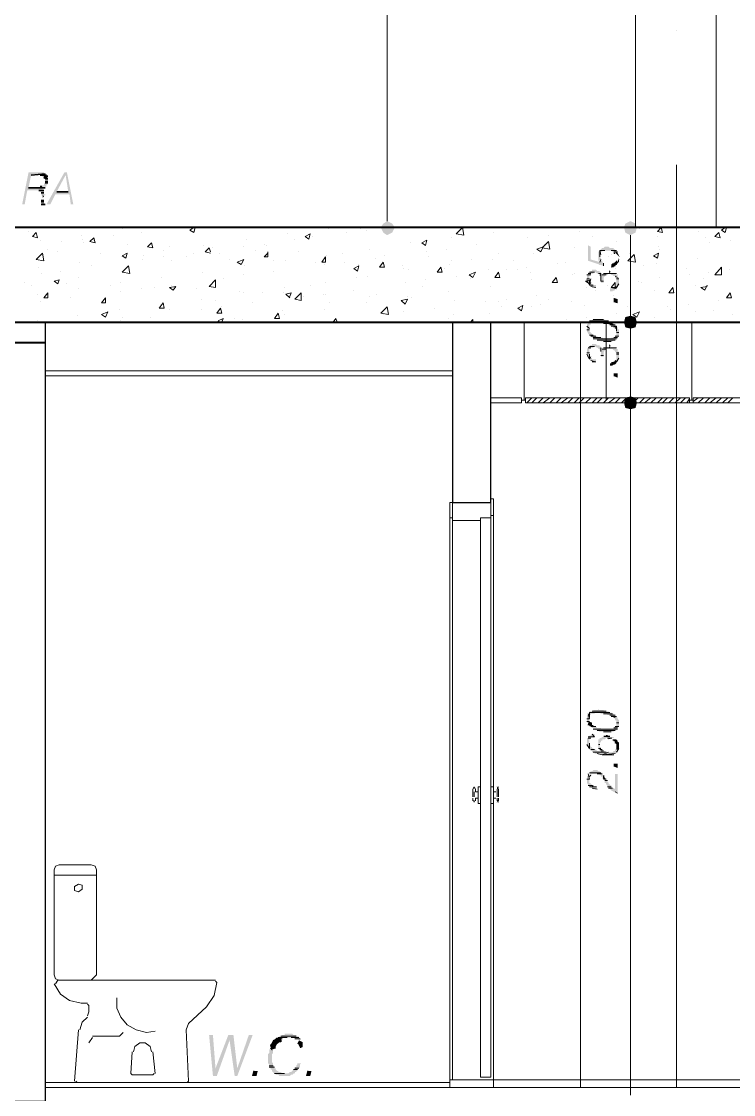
# Model space of a CAD drawing. Header units: millimetres. Extents: x 182 to 575, y -105 to 95.
# Drawn here: x 288.697 to 291.344, y 83.485 to 87.478 of the extents above; entities that cross this region are included whole.
import ezdxf

# ---------------------------------------------------------------- set-up
doc = ezdxf.new("R2010")
doc.units = ezdxf.units.MM
doc.header["$MEASUREMENT"] = 0
doc.layers.add('PDF_Geometry', color=7, linetype='Continuous')
doc.layers.add('PDF_Solid Fills', color=7, linetype='Continuous')

msp = doc.modelspace()

# ---------------------------------------------------------------- hatches: boundary and pattern name
at = {"layer": 'PDF_Solid Fills', "transparency": 33554559}
for points in [[(288.7194, 86.8491), (288.7659, 86.8491), (288.7659, 86.8443), (288.7707, 86.8443), (288.7707, 86.8301), (288.785, 86.8301), (288.785, 86.8348), (288.7802, 86.8348), (288.7802, 86.8491), (288.7754, 86.8491), (288.7754, 86.8573), (288.785, 86.8586), (288.7231, 86.8586), (288.7326, 86.9062), (288.7897, 86.9062), (288.785, 86.911), (288.7802, 86.911), (288.7802, 86.9158), (288.7231, 86.9158), (288.6993, 86.7967), (288.7088, 86.7967), (288.7173, 86.8437)], [(288.7707, 86.7967), (288.785, 86.7967), (288.7802, 86.8015), (288.7707, 86.8015)], [(290.0564, 86.6824), (290.0754, 86.692), (290.085, 86.711), (290.0754, 86.7253), (290.0564, 86.7348), (290.0421, 86.7253), (290.0326, 86.711), (290.0421, 86.692)], [(290.9612, 86.7348), (290.9421, 86.7253), (290.9373, 86.711), (290.9421, 86.692), (290.9612, 86.6824), (290.9802, 86.692), (290.985, 86.711), (290.9802, 86.7253)], [(290.8897, 86.6253), (290.8945, 86.6205), (290.8993, 86.6205), (290.9135, 86.6158), (290.9135, 86.6205), (290.9088, 86.6205), (290.9088, 86.6253), (290.904, 86.6253), (290.904, 86.6301), (290.8993, 86.6301), (290.8993, 86.6348), (290.885, 86.6348), (290.8802, 86.6396), (290.8659, 86.6396), (290.8612, 86.6348), (290.8564, 86.6348), (290.8516, 86.6301), (290.8469, 86.6253), (290.8421, 86.6205), (290.8421, 86.5872), (290.8469, 86.5872), (290.8469, 86.5824), (290.8135, 86.592), (290.8135, 86.6396), (290.804, 86.6443), (290.804, 86.5872), (290.8612, 86.5682), (290.8612, 86.5777), (290.8564, 86.5824), (290.8564, 86.5872), (290.8516, 86.5872), (290.8516, 86.5967), (290.8469, 86.6015), (290.8469, 86.6062), (290.8516, 86.611), (290.8516, 86.6205), (290.8564, 86.6205), (290.8564, 86.6253)], [(290.8993, 86.4348), (290.9135, 86.4301), (290.9135, 86.4443), (290.8993, 86.4491)], [(290.8659, 86.3681), (290.8183, 86.3681), (290.8183, 86.3634), (290.8707, 86.3634)], [(290.9421, 86.3396), (290.9612, 86.3348), (290.9802, 86.3396), (290.985, 86.3586), (290.9802, 86.3777), (290.9612, 86.3824), (290.9421, 86.3777), (290.9373, 86.3586)], [(290.8278, 86.3586), (290.804, 86.3586), (290.804, 86.3539), (290.7993, 86.3491), (290.7993, 86.3205), (290.804, 86.3205), (290.804, 86.3158), (290.8088, 86.311), (290.8135, 86.3062), (290.8183, 86.3015), (290.8231, 86.3015), (290.8231, 86.2967), (290.8326, 86.2967), (290.8373, 86.292), (290.8469, 86.292), (290.8516, 86.2872), (290.8945, 86.2872), (290.8993, 86.292), (290.904, 86.292), (290.9088, 86.2967), (290.9135, 86.2967), (290.9135, 86.3062), (290.9183, 86.3062), (290.9183, 86.3301), (290.9135, 86.3348), (290.9135, 86.3396), (290.9088, 86.3443), (290.904, 86.3491), (290.8993, 86.3539), (290.8945, 86.3539), (290.8564, 86.3586), (290.8612, 86.3539), (290.8754, 86.3539), (290.8802, 86.3491), (290.885, 86.3491), (290.8897, 86.3481), (290.8897, 86.3443), (290.8945, 86.3443), (290.8993, 86.3396), (290.904, 86.3396), (290.904, 86.3348), (290.9088, 86.3301), (290.9088, 86.311), (290.904, 86.3062), (290.8993, 86.3015), (290.8897, 86.3015), (290.8897, 86.2967), (290.8612, 86.2967), (290.8564, 86.3015), (290.8421, 86.3015), (290.8373, 86.3062), (290.8278, 86.3062), (290.8278, 86.311), (290.8231, 86.311), (290.8183, 86.3158), (290.8135, 86.3205), (290.8088, 86.3253), (290.8088, 86.3491), (290.8135, 86.3491), (290.8135, 86.3539), (290.8231, 86.3539)], [(290.8088, 86.2205), (290.8135, 86.2158), (290.8183, 86.211), (290.8326, 86.211), (290.8326, 86.2205), (290.8183, 86.2205), (290.8183, 86.2253), (290.8135, 86.2253), (290.8135, 86.2301), (290.8088, 86.2301), (290.8088, 86.2586), (290.8135, 86.2586), (290.8135, 86.2634), (290.8231, 86.2634), (290.8231, 86.2681), (290.8326, 86.2681), (290.8373, 86.2634), (290.8421, 86.2634), (290.8421, 86.2586), (290.8469, 86.2586), (290.8469, 86.2539), (290.8516, 86.2491), (290.8516, 86.2301), (290.8612, 86.2301), (290.8612, 86.2475), (290.8659, 86.2539), (290.8707, 86.2586), (290.8945, 86.2586), (290.8993, 86.2539), (290.904, 86.2523), (290.904, 86.2491), (290.9088, 86.2443), (290.9088, 86.2205), (290.904, 86.2158), (290.8993, 86.211), (290.9135, 86.211), (290.9135, 86.2158), (290.9183, 86.2205), (290.9183, 86.2491), (290.9135, 86.2491), (290.9135, 86.2586), (290.9088, 86.2586), (290.9088, 86.2634), (290.8612, 86.2634), (290.8564, 86.2586), (290.8564, 86.2634), (290.8516, 86.2634), (290.8516, 86.2681), (290.8469, 86.2681), (290.8469, 86.2729), (290.8373, 86.2729), (290.8326, 86.2777), (290.8183, 86.2777), (290.8183, 86.2729), (290.8135, 86.2729), (290.8088, 86.2681), (290.804, 86.2681), (290.804, 86.2634), (290.7993, 86.2586), (290.7993, 86.2301), (290.804, 86.2253)], [(290.885, 86.1967), (290.8945, 86.1967), (290.8945, 86.1991), (290.904, 86.2015), (290.9088, 86.2062), (290.885, 86.2062)], [(290.8993, 86.1586), (290.9135, 86.1539), (290.9135, 86.1681), (290.8993, 86.1681)], [(290.9421, 86.0396), (290.9612, 86.0348), (290.9802, 86.0396), (290.985, 86.0586), (290.9802, 86.0777), (290.9612, 86.0824), (290.9421, 86.0777), (290.9373, 86.0586)], [(290.9183, 84.8777), (290.9135, 84.8824), (290.9135, 84.8872), (290.9088, 84.892), (290.904, 84.8967), (290.8993, 84.9015), (290.8945, 84.9015), (290.8897, 84.9062), (290.8802, 84.9062), (290.8802, 84.911), (290.8612, 84.911), (290.8612, 84.9158), (290.8231, 84.9158), (290.8231, 84.911), (290.8088, 84.911), (290.8088, 84.9062), (290.804, 84.9015), (290.804, 84.8967), (290.7993, 84.8967), (290.7993, 84.8682), (290.804, 84.8682), (290.8135, 84.8634), (290.8135, 84.8682), (290.8088, 84.8682), (290.8088, 84.8967), (290.8135, 84.8967), (290.8135, 84.9015), (290.8278, 84.9015), (290.8278, 84.9062), (290.8469, 84.9062), (290.8516, 84.9015), (290.8754, 84.9015), (290.8754, 84.8967), (290.885, 84.8967), (290.8897, 84.892), (290.8945, 84.892), (290.8993, 84.8872), (290.904, 84.8824), (290.904, 84.8777), (290.9088, 84.8777), (290.9088, 84.8586), (290.904, 84.8539), (290.8993, 84.8491), (290.8945, 84.8443), (290.8516, 84.8443), (290.8516, 84.8491), (290.8373, 84.8491), (290.8326, 84.8539), (290.8278, 84.8539), (290.8231, 84.8586), (290.8088, 84.8586), (290.8088, 84.8539), (290.8135, 84.8539), (290.8183, 84.8491), (290.8231, 84.8491), (290.8231, 84.8443), (290.8278, 84.8443), (290.8326, 84.8396), (290.8421, 84.8396), (290.8469, 84.8348), (290.8993, 84.8348), (290.8993, 84.8396), (290.9088, 84.8396), (290.9088, 84.8443), (290.9135, 84.8443), (290.9135, 84.8491), (290.9183, 84.8539)], [(290.8993, 84.8015), (290.904, 84.7967), (290.9135, 84.7967), (290.9135, 84.8015), (290.9088, 84.8062), (290.8945, 84.8062), (290.8945, 84.8015)], [(290.8993, 84.7062), (290.9135, 84.7015), (290.9135, 84.7158), (290.8993, 84.7158)], [(290.8659, 84.6539), (290.8659, 84.6443), (290.8707, 84.6443), (290.8707, 84.6396), (290.8754, 84.6348), (290.8754, 84.6301), (290.8802, 84.6301), (290.8802, 84.6253), (290.885, 84.6253), (290.885, 84.6205), (290.8897, 84.6181), (290.8897, 84.6158), (290.8977, 84.6126), (290.8993, 84.611), (290.9135, 84.6062), (290.9135, 84.6777), (290.904, 84.6777), (290.904, 84.6205), (290.8993, 84.6253), (290.8945, 84.6253), (290.8897, 84.6301), (290.8897, 84.6348), (290.885, 84.6348), (290.885, 84.6396), (290.8802, 84.6396), (290.8802, 84.6443), (290.8754, 84.6491), (290.8754, 84.6539)], [(289.4088, 83.7062), (289.3945, 83.7062), (289.4088, 83.5539), (289.4231, 83.5539), (289.4707, 83.6872), (289.4897, 83.5539), (289.4993, 83.5539), (289.5564, 83.7062), (289.5421, 83.7062), (289.4993, 83.5824), (289.485, 83.7062), (289.4659, 83.7062), (289.4183, 83.5824)], [(289.6659, 83.692), (289.6697, 83.6958), (289.6754, 83.6967), (289.7088, 83.6967), (289.7135, 83.692), (289.7373, 83.6872), (289.7326, 83.692), (289.7326, 83.6967), (289.7278, 83.6967), (289.7278, 83.7015), (289.7183, 83.7015), (289.7183, 83.7062), (289.7088, 83.7062), (289.704, 83.711), (289.6754, 83.711), (289.6754, 83.7062), (289.6659, 83.7062), (289.6612, 83.7015), (289.6564, 83.7015), (289.6469, 83.692), (289.6421, 83.692), (289.6421, 83.6872)], [(289.6897, 83.5634), (289.6659, 83.5634), (289.6612, 83.5681), (289.6516, 83.5681), (289.6516, 83.5729), (289.6469, 83.5729), (289.6421, 83.5777), (289.6421, 83.5824), (289.6373, 83.5824), (289.6373, 83.5872), (289.6326, 83.592), (289.6326, 83.6015), (289.6278, 83.6062), (289.6278, 83.6348), (289.6326, 83.6396), (289.6326, 83.6491), (289.6183, 83.6539), (289.6183, 83.6396), (289.6135, 83.6348), (289.6135, 83.6015), (289.6183, 83.5967), (289.6183, 83.5872), (289.6231, 83.5824), (289.6231, 83.5777), (289.6278, 83.5777), (289.6278, 83.5729), (289.6326, 83.5681), (289.6373, 83.5634), (289.6421, 83.5634), (289.6421, 83.5586), (289.6516, 83.5586), (289.6564, 83.5539), (289.6945, 83.5539), (289.6993, 83.5586), (289.704, 83.5586), (289.7088, 83.5634), (289.7135, 83.5634), (289.7135, 83.5681), (289.7183, 83.5681), (289.7183, 83.5729), (289.7231, 83.5729), (289.7231, 83.5777), (289.7278, 83.5824), (289.7326, 83.5872), (289.7326, 83.5967), (289.7373, 83.6015), (289.7231, 83.6015), (289.7231, 83.5967), (289.7183, 83.592), (289.7183, 83.5872), (289.7135, 83.5872), (289.7135, 83.5824), (289.7088, 83.5777), (289.704, 83.5729), (289.6993, 83.5681), (289.6945, 83.5681)], [(289.5612, 83.5729), (289.5564, 83.5539), (289.5707, 83.5539), (289.5754, 83.5729)], [(289.7612, 83.5729), (289.7564, 83.5539), (289.7707, 83.5539), (289.7754, 83.5729)]]:
    msp.add_hatch(color=256, dxfattribs=at).paths.add_polyline_path(points)
h = msp.add_hatch(color=256, dxfattribs=at)
h.paths.add_polyline_path([(288.7945, 86.9015), (288.7802, 86.9015), (288.7945, 86.8967)])
h.paths.add_polyline_path([(288.8897, 86.7967), (288.8659, 86.9158), (288.8564, 86.9158), (288.7897, 86.7967), (288.804, 86.7967), (288.8231, 86.8348), (288.8745, 86.8348), (288.8759, 86.8313), (288.8802, 86.7967)])
h.paths.add_polyline_path([(288.8707, 86.8443), (288.8278, 86.8443), (288.8612, 86.9062)], flags=0)
h.paths.add_polyline_path([(288.785, 86.8872), (288.785, 86.8777), (288.7802, 86.8729), (288.7802, 86.8681), (288.7754, 86.8681), (288.7707, 86.8634), (288.7897, 86.8634), (288.7897, 86.8681), (288.7945, 86.8729), (288.7945, 86.892)])
h = msp.add_hatch(color=256, dxfattribs=at)
h.paths.add_polyline_path([(290.8421, 86.6015), (290.8421, 86.611), (290.8421, 86.6015)], flags=0)
h.paths.add_polyline_path([(290.8421, 86.611), (290.8421, 86.6015), (290.8421, 86.611)], flags=0)
h.paths.add_polyline_path([(290.8421, 86.592), (290.8421, 86.6205), (290.8421, 86.592)], flags=0)
h.paths.add_polyline_path([(290.8421, 86.6205), (290.8421, 86.592), (290.8421, 86.6205)], flags=0)
h.paths.add_polyline_path([(290.8469, 86.6253), (290.8469, 86.5872), (290.8469, 86.6253)], flags=0)
h = msp.add_hatch(color=256, dxfattribs=at)
h.paths.add_polyline_path([(290.9088, 86.5729), (290.9135, 86.5777), (290.9183, 86.5824), (290.9183, 86.5967)])
h.paths.add_polyline_path([(290.8897, 86.5634), (290.8993, 86.5634), (290.8993, 86.5666), (290.904, 86.5682), (290.9088, 86.5729), (290.9088, 86.5872), (290.904, 86.5824), (290.8993, 86.5777), (290.8945, 86.5777), (290.8897, 86.5729)])
h = msp.add_hatch(color=256, dxfattribs=at)
h.paths.add_polyline_path([(290.885, 86.4729), (290.8945, 86.4729), (290.8945, 86.4753), (290.904, 86.4777), (290.904, 86.4805), (290.9088, 86.4824), (290.9088, 86.4872), (290.9135, 86.4872), (290.9135, 86.492), (290.9183, 86.4967), (290.9183, 86.5253), (290.9135, 86.5253), (290.9135, 86.5348), (290.9088, 86.5348), (290.9088, 86.5396), (290.885, 86.5396), (290.8897, 86.5348), (290.8945, 86.5348), (290.8993, 86.5301), (290.904, 86.5301), (290.904, 86.5253), (290.9088, 86.5205), (290.9088, 86.4967), (290.904, 86.492), (290.8993, 86.4872), (290.8897, 86.4872), (290.885, 86.4824)])
h.paths.add_polyline_path([(290.8326, 86.4872), (290.8326, 86.4967), (290.8231, 86.4967), (290.8183, 86.5015), (290.8135, 86.5015), (290.8135, 86.5062), (290.8088, 86.5062), (290.8088, 86.5301), (290.8135, 86.5348), (290.8135, 86.5396), (290.8231, 86.5396), (290.8231, 86.5443), (290.8326, 86.5443), (290.8373, 86.5396), (290.8421, 86.5396), (290.8469, 86.5348), (290.8516, 86.5396), (290.8516, 86.5443), (290.8469, 86.5443), (290.8469, 86.5491), (290.8373, 86.5491), (290.8326, 86.5539), (290.8183, 86.5539), (290.8183, 86.5491), (290.8135, 86.5491), (290.8088, 86.5443), (290.804, 86.5443), (290.804, 86.5396), (290.7993, 86.5348), (290.7993, 86.5062), (290.804, 86.5015), (290.8088, 86.4967), (290.8135, 86.492), (290.8183, 86.4908), (290.8183, 86.4872)])
h.paths.add_polyline_path([(290.8516, 86.5396), (290.8516, 86.5062), (290.8612, 86.5062), (290.8612, 86.5237), (290.8659, 86.5301), (290.8707, 86.5348), (290.8754, 86.5348), (290.8802, 86.5396), (290.8612, 86.5396), (290.8564, 86.5348), (290.8564, 86.5396)])
h = msp.add_hatch(color=256, dxfattribs=at)
h.paths.add_polyline_path([(290.9088, 84.7586), (290.9135, 84.7586), (290.9135, 84.7634), (290.9183, 84.7681), (290.9183, 84.7777)])
h.paths.add_polyline_path([(290.8993, 84.8158), (290.8564, 84.8158), (290.8516, 84.811), (290.8469, 84.811), (290.8469, 84.8062), (290.8421, 84.8062), (290.8421, 84.7729), (290.8469, 84.7681), (290.8469, 84.7634), (290.8516, 84.7634), (290.8516, 84.7586), (290.8469, 84.7586), (290.8469, 84.7634), (290.8373, 84.7634), (290.8326, 84.7681), (290.8231, 84.7681), (290.8231, 84.7729), (290.8183, 84.7729), (290.8183, 84.7777), (290.8135, 84.7777), (290.8135, 84.7824), (290.8088, 84.7824), (290.8088, 84.8062), (290.8183, 84.8158), (290.8278, 84.8158), (290.8278, 84.8253), (290.8183, 84.8253), (290.8135, 84.8205), (290.8088, 84.8205), (290.804, 84.8158), (290.804, 84.811), (290.7993, 84.811), (290.7993, 84.7824), (290.804, 84.7777), (290.804, 84.7729), (290.8088, 84.7729), (290.8088, 84.7681), (290.8135, 84.7681), (290.8135, 84.7634), (290.8183, 84.7634), (290.8183, 84.7586), (290.8231, 84.7586), (290.8278, 84.7573), (290.8278, 84.7539), (290.8392, 84.752), (290.8421, 84.7491), (290.8993, 84.7491), (290.9035, 84.7534), (290.9088, 84.7539), (290.9088, 84.7586), (290.9088, 84.7729), (290.904, 84.7681), (290.904, 84.7634), (290.8993, 84.7634), (290.8945, 84.7586), (290.8707, 84.7586), (290.8659, 84.7634), (290.8612, 84.7634), (290.8564, 84.7681), (290.8516, 84.7729), (290.8516, 84.7777), (290.8469, 84.7777), (290.8469, 84.792), (290.8516, 84.7967), (290.8516, 84.8015), (290.8564, 84.8015), (290.8564, 84.8062), (290.8659, 84.8062), (290.8707, 84.811), (290.8993, 84.811)])
h = msp.add_hatch(color=256, dxfattribs=at)
h.paths.add_polyline_path([(290.8088, 84.8062), (290.7993, 84.8062), (290.8088, 84.8062)], flags=0)
h.paths.add_polyline_path([(290.7993, 84.8015), (290.8088, 84.8015), (290.7993, 84.8015)], flags=0)
h.paths.add_polyline_path([(290.8088, 84.7967), (290.7993, 84.7967), (290.8088, 84.7967)], flags=0)
h.paths.add_polyline_path([(290.7993, 84.792), (290.8088, 84.7729), (290.7993, 84.792)], flags=0)
h = msp.add_hatch(color=256, dxfattribs=at)
h.paths.add_polyline_path([(290.8373, 84.6301), (290.8088, 84.6301), (290.8159, 84.6277), (290.8183, 84.6253), (290.8231, 84.6241), (290.8231, 84.6205), (290.8373, 84.6205)])
h.paths.add_polyline_path([(290.7993, 84.6681), (290.7993, 84.6443), (290.804, 84.6396), (290.804, 84.6348), (290.8088, 84.6301), (290.8231, 84.6348), (290.8183, 84.6348), (290.8183, 84.6396), (290.8135, 84.6396), (290.8135, 84.6443), (290.8088, 84.6443), (290.8088, 84.6824), (290.804, 84.6777), (290.804, 84.6729)])
h.paths.add_polyline_path([(290.8469, 84.6777), (290.8469, 84.6729), (290.8516, 84.6729), (290.8516, 84.6681), (290.8612, 84.6681), (290.8612, 84.6729), (290.8564, 84.6777), (290.8564, 84.6824), (290.8516, 84.6824), (290.8469, 84.6872), (290.8421, 84.6872), (290.8373, 84.692), (290.8231, 84.692), (290.8183, 84.6872), (290.8135, 84.6872), (290.8088, 84.6824), (290.8135, 84.6729), (290.8183, 84.6777)])
h = msp.add_hatch(color=256, dxfattribs=at)
h.paths.add_polyline_path([(290.7993, 84.6539), (290.8088, 84.6539), (290.7993, 84.6539)], flags=0)
h.paths.add_polyline_path([(290.8088, 84.6491), (290.7993, 84.6491), (290.8088, 84.6491)], flags=0)
h.paths.add_polyline_path([(290.7993, 84.6443), (290.8088, 84.6443), (290.7993, 84.6443)], flags=0)
h.paths.add_polyline_path([(290.8135, 84.6396), (290.804, 84.6348), (290.8135, 84.6396)], flags=0)

# ---------------------------------------------------------------- linework, layer by layer
at = {"layer": 'PDF_Geometry', "lineweight": 13}
for points in [[(290.0564, 86.7348), (290.0564, 86.7586), (290.0564, 89.811), (290.0564, 89.8348)], [(291.1326, 87.4443), (291.1326, 87.4443)], [(291.1326, 85.9443), (291.1326, 86.9443)], [(289.9707, 86.711), (291.304, 86.711), (290.8707, 86.711)], [(290.9612, 86.3824), (290.9612, 86.411), (290.9612, 86.6586), (290.9612, 86.6824)], [(290.8516, 86.611), (290.8469, 86.6253), (290.8516, 86.611)], [(290.8897, 86.6253), (290.9088, 86.6253), (290.8897, 86.6253)], [(290.8993, 86.6205), (290.9135, 86.6205), (290.8993, 86.6205)], [(290.904, 86.5824), (290.9088, 86.5729), (290.904, 86.5824)], [(290.8135, 86.5348), (290.7993, 86.5348), (290.8135, 86.5348)], [(290.804, 86.5396), (290.8135, 86.5396), (290.804, 86.5396)], [(290.8278, 86.5443), (290.8088, 86.5443), (290.8278, 86.5443)], [(290.8421, 86.5396), (290.8516, 86.5396), (290.8421, 86.5396)], [(290.8469, 86.5348), (290.8469, 86.5348), (290.8516, 86.5324)], [(290.8564, 86.5348), (290.8707, 86.5348), (290.8564, 86.5348)], [(290.8707, 86.5348), (290.8564, 86.5348), (290.8707, 86.5348)], [(290.8802, 86.5396), (290.8612, 86.5396), (290.8802, 86.5396)], [(290.8826, 86.5491), (290.885, 86.5491), (290.885, 86.5467), (290.885, 86.5443), (290.885, 86.5443), (290.8826, 86.5396)], [(290.8088, 86.5205), (290.7993, 86.5205), (290.8088, 86.5205)], [(290.7993, 86.5158), (290.8088, 86.4967), (290.7993, 86.5158)], [(290.8612, 86.511), (290.8516, 86.511), (290.8612, 86.511)], [(290.904, 86.492), (290.9088, 86.4872), (290.904, 86.492)], [(290.9088, 86.5205), (290.9183, 86.5205), (290.9088, 86.5205)], [(290.9135, 86.4301), (290.8993, 86.4348), (290.9135, 86.4301)], [(290.8231, 86.3681), (290.8612, 86.3681), (290.8231, 86.3681)], [(290.8612, 86.3681), (290.8231, 86.3681), (290.8612, 86.3681)], [(290.8421, 86.3681), (290.8421, 86.3681), (290.8421, 86.3681)], [(280.704, 86.3586), (293.1516, 86.3586)], [(290.5659, 86.0681), (290.5659, 86.3586)], [(290.7993, 86.3301), (290.8088, 86.3301), (290.7993, 86.3301)], [(290.8802, 86.3634), (290.8088, 86.3634), (290.8802, 86.3634)], [(290.8088, 86.3586), (290.885, 86.3586), (290.8088, 86.3586)], [(290.8707, 86.3634), (290.8183, 86.3634), (290.8707, 86.3634)], [(290.8421, 86.3634), (290.8469, 86.3634), (290.8445, 86.361), (290.8873, 86.3586)], [(290.854, 86.3586), (290.8707, 86.3586), (290.8469, 86.3586)], [(290.8945, 86.3539), (290.8612, 86.3539), (290.8945, 86.3539)], [(290.8707, 86.3586), (290.8707, 86.0681), (290.8707, 86.2586)], [(290.8802, 86.3539), (290.8826, 86.3539), (290.8873, 86.3539)], [(290.885, 86.3491), (290.904, 86.3491), (290.885, 86.3491)], [(290.9088, 86.3443), (290.8897, 86.3443), (290.9088, 86.3443)], [(290.8993, 86.3396), (290.9088, 86.3443), (290.8993, 86.3396)], [(290.904, 86.3348), (290.9088, 86.3443), (290.904, 86.3348)], [(290.9088, 86.3253), (290.9088, 86.3443), (290.9088, 86.3253)], [(290.9612, 86.0824), (290.9612, 86.111), (290.9612, 86.311), (290.9612, 86.3348)], [(291.1326, 86.3586), (291.1326, 83.511)], [(291.1897, 86.0681), (291.1897, 86.3586)], [(290.8231, 86.311), (290.8088, 86.311), (290.8231, 86.311)], [(290.8088, 86.311), (290.8231, 86.311), (290.8088, 86.311)], [(290.8516, 86.3015), (290.8231, 86.3015), (290.8516, 86.3015)], [(290.8612, 86.2967), (290.8231, 86.2967), (290.8612, 86.2967)], [(290.8278, 86.2967), (290.9088, 86.2967), (290.8278, 86.2967)], [(290.9088, 86.2967), (290.8278, 86.2967), (290.9088, 86.2967)], [(290.8373, 86.292), (290.904, 86.292), (290.8373, 86.292)], [(290.904, 86.292), (290.8373, 86.292), (290.904, 86.292)], [(290.8897, 86.2872), (290.8612, 86.2872), (290.8897, 86.2872)], [(290.8612, 86.2872), (290.8897, 86.2872), (290.8612, 86.2872)], [(290.8707, 86.2872), (290.8802, 86.2872), (290.8707, 86.2872)], [(290.804, 86.2634), (290.8135, 86.2634), (290.804, 86.2634)], [(290.8278, 86.2681), (290.8088, 86.2681), (290.8278, 86.2681)], [(290.8516, 86.2491), (290.8516, 86.2634), (290.8516, 86.2491)], [(290.8564, 86.2586), (290.8707, 86.2586), (290.8564, 86.2586)], [(290.8707, 86.2586), (290.8564, 86.2586), (290.8707, 86.2586)], [(290.8826, 86.2729), (290.885, 86.2729), (290.885, 86.2705), (290.885, 86.2681), (290.885, 86.2681), (290.8826, 86.2634)], [(290.8088, 86.2443), (290.7993, 86.2443), (290.8088, 86.2443)], [(290.7993, 86.2396), (290.8088, 86.2205), (290.7993, 86.2396)], [(290.8612, 86.2348), (290.8516, 86.2348), (290.8612, 86.2348)], [(290.904, 86.2158), (290.9088, 86.211), (290.904, 86.2158)], [(290.9088, 86.2443), (290.9183, 86.2443), (290.9088, 86.2443)], [(290.9183, 86.2396), (290.9088, 86.2396), (290.9183, 86.2396)], [(288.785, 86.1777), (290.2993, 86.1777)], [(288.785, 86.1586), (290.2993, 86.1586)], [(290.9135, 86.1539), (290.8993, 86.1586), (290.9135, 86.1539)], [(290.4421, 86.0586), (290.5564, 86.0586), (290.5564, 86.0777), (290.4421, 86.0777)], [(290.5754, 86.0586), (290.5945, 86.0777)], [(290.5945, 86.0586), (290.6135, 86.0777)], [(290.6183, 86.0586), (290.6373, 86.0777)], [(290.6373, 86.0586), (290.6612, 86.0777)], [(290.6612, 86.0586), (290.6802, 86.0777)], [(290.685, 86.0586), (290.704, 86.0777)], [(290.704, 86.0586), (290.7278, 86.0777)], [(290.7278, 86.0586), (290.7469, 86.0777)], [(290.7516, 86.0586), (290.7707, 86.0777)], [(290.7707, 86.0586), (290.7897, 86.0777)], [(290.7945, 86.0586), (290.8135, 86.0777)], [(290.8183, 86.0586), (290.8373, 86.0777)], [(290.8373, 86.0586), (290.8564, 86.0777)], [(290.8612, 86.0586), (290.8802, 86.0777)], [(290.8802, 86.0586), (290.904, 86.0777)], [(290.904, 86.0586), (290.9231, 86.0777)], [(290.9278, 86.0586), (290.9469, 86.0777)], [(290.9469, 86.0586), (290.9707, 86.0777)], [(290.9707, 86.0586), (290.9897, 86.0777)], [(290.9945, 86.0586), (291.0135, 86.0777)], [(291.0135, 86.0586), (291.0373, 86.0777)], [(291.0373, 86.0586), (291.0564, 86.0777)], [(291.0612, 86.0586), (291.0802, 86.0777)], [(291.0802, 86.0586), (291.0992, 86.0777)], [(291.104, 86.0586), (291.1231, 86.0777)], [(291.1278, 86.0586), (291.1469, 86.0777)], [(291.1469, 86.0586), (291.1659, 86.0777)], [(291.1707, 86.0586), (291.1802, 86.0729)], [(291.1802, 86.0586), (291.1802, 86.0777)], [(291.1802, 86.0681), (291.1945, 86.0681)], [(291.1945, 86.0586), (291.1945, 86.0777)], [(291.1945, 86.0634), (291.2135, 86.0777)], [(291.2135, 86.0586), (291.2326, 86.0777)], [(291.2373, 86.0586), (291.2564, 86.0777)], [(291.2564, 86.0586), (291.2802, 86.0777)], [(291.2802, 86.0586), (291.2993, 86.0777)], [(291.304, 86.0586), (291.3231, 86.0777)], [(291.3231, 86.0586), (291.3421, 86.0777)], [(290.9612, 83.4824), (290.9612, 83.511), (290.9612, 86.011), (290.9612, 86.0348)], [(290.2993, 85.6301), (290.2897, 85.6301), (290.2897, 85.6872), (290.2993, 85.6872), (290.4421, 85.6872)], [(290.404, 85.6301), (290.404, 83.5491), (290.4421, 83.5491), (290.4421, 85.6396), (290.4516, 85.6396), (290.4516, 85.7015), (290.4421, 85.7015), (290.4421, 85.6301), (290.404, 85.6301), (290.404, 85.6205), (290.2993, 85.6205), (290.2993, 83.5396)], [(290.2993, 85.6872), (290.2993, 85.6205)], [(290.2897, 85.6301), (290.2897, 83.5396)], [(290.4516, 85.6396), (290.4516, 83.5396), (293.1659, 83.5396)], [(291.1326, 85.4443), (291.1326, 85.4443)], [(291.1326, 83.9443), (291.1326, 84.9443)], [(290.8088, 84.8872), (290.8088, 84.9062), (290.8088, 84.8872)], [(290.8088, 84.9062), (290.885, 84.9062), (290.8088, 84.9062)], [(290.8183, 84.911), (290.8707, 84.911), (290.8183, 84.911)], [(290.8707, 84.911), (290.8183, 84.911), (290.8707, 84.911)], [(290.8421, 84.9158), (290.8421, 84.9158), (290.8421, 84.9158)], [(290.8945, 84.9015), (290.8612, 84.9015), (290.8945, 84.9015)], [(290.8802, 84.9015), (290.8826, 84.9015), (290.8873, 84.9015)], [(290.885, 84.8967), (290.904, 84.8967), (290.885, 84.8967)], [(290.8897, 84.892), (290.9088, 84.892), (290.8897, 84.892)], [(290.9088, 84.892), (290.8897, 84.892), (290.9088, 84.892)], [(290.8993, 84.8872), (290.9088, 84.892), (290.8993, 84.8872)], [(290.7993, 84.8824), (290.8088, 84.8824), (290.7993, 84.8824)], [(290.7993, 84.8729), (290.8088, 84.8729), (290.7993, 84.8729)], [(290.8231, 84.8586), (290.8088, 84.8586), (290.8231, 84.8586)], [(290.9135, 84.8491), (290.8993, 84.8491), (290.9135, 84.8491)], [(290.8993, 84.8491), (290.9135, 84.8491), (290.8993, 84.8491)], [(290.804, 84.8158), (290.8278, 84.8158), (290.804, 84.8158)], [(290.8135, 84.811), (290.804, 84.811), (290.8135, 84.811)], [(290.8612, 84.8443), (290.8231, 84.8443), (290.8612, 84.8443)], [(290.8278, 84.8443), (290.9088, 84.8443), (290.8278, 84.8443)], [(290.8373, 84.8396), (290.904, 84.8396), (290.8373, 84.8396)], [(290.904, 84.8396), (290.8373, 84.8396), (290.904, 84.8396)], [(290.8897, 84.8348), (290.8612, 84.8348), (290.8897, 84.8348)], [(290.8612, 84.8348), (290.8897, 84.8348), (290.8612, 84.8348)], [(290.8707, 84.8348), (290.8802, 84.8348), (290.8707, 84.8348)], [(290.8754, 84.8205), (290.8707, 84.8205), (290.8754, 84.8205)], [(290.8707, 84.8205), (290.8754, 84.8205), (290.8707, 84.8205)], [(290.8802, 84.8086), (290.8921, 84.811), (290.8754, 84.811)], [(290.8421, 84.7872), (290.8469, 84.7872), (290.8421, 84.7872)], [(290.8278, 84.7681), (290.8135, 84.7681), (290.8278, 84.7681)], [(290.8231, 84.7586), (290.8516, 84.7586), (290.8231, 84.7586)], [(290.8516, 84.7586), (290.8231, 84.7586), (290.8516, 84.7586)], [(290.8564, 84.7681), (290.8469, 84.7681), (290.8564, 84.7681)], [(290.8564, 84.7491), (290.8897, 84.7491), (290.8564, 84.7491)], [(290.8897, 84.7491), (290.8564, 84.7491), (290.8897, 84.7491)], [(290.8707, 84.7491), (290.8802, 84.7491), (290.8707, 84.7491)], [(290.8778, 84.7491), (290.8731, 84.7491), (290.8731, 84.7491)], [(290.9135, 84.7015), (290.8993, 84.7062), (290.9135, 84.7015)], [(290.7993, 84.6586), (290.8088, 84.6586), (290.7993, 84.6586)], [(290.8516, 84.6824), (290.8088, 84.6824), (290.8516, 84.6824)], [(290.8088, 84.6824), (290.8516, 84.6824), (290.8088, 84.6824)], [(290.8135, 84.6729), (290.8135, 84.6729), (290.8088, 84.6681)], [(290.8707, 84.6586), (290.8612, 84.6586), (290.8707, 84.6586)], [(290.8612, 84.6586), (290.8707, 84.6586), (290.8612, 84.6586)], [(290.8754, 84.6539), (290.8659, 84.6539), (290.8754, 84.6539)], [(290.3945, 84.611), (290.385, 84.611), (290.385, 84.6205), (290.3802, 84.6301), (290.3754, 84.6205), (290.3754, 84.611), (290.3754, 84.6015), (290.3754, 84.592)], [(290.3802, 84.6253), (290.3802, 84.6253)], [(290.3802, 84.592), (290.3802, 84.6015), (290.3802, 84.611)], [(290.404, 84.6301), (290.3945, 84.6301), (290.3945, 84.5681), (290.404, 84.5681)], [(290.4421, 84.6301), (290.4516, 84.6301), (290.4516, 84.5681), (290.4421, 84.5681)], [(290.4516, 84.611), (290.4612, 84.611)], [(290.4707, 84.592), (290.4707, 84.6015), (290.4707, 84.611), (290.4707, 84.6205), (290.4659, 84.6301)], [(290.4707, 84.6301), (290.4659, 84.6205), (290.4659, 84.611), (290.4659, 84.6015), (290.4659, 84.592)], [(290.4659, 84.6253), (290.4659, 84.6253)], [(290.804, 84.6348), (290.8183, 84.6348), (290.804, 84.6348)], [(290.8088, 84.6301), (290.8326, 84.6301), (290.8088, 84.6301)], [(290.8088, 84.6301), (290.8278, 84.6301), (290.8088, 84.6301)], [(290.835, 84.6301), (290.8183, 84.6301), (290.8231, 84.6348)], [(290.8897, 84.6301), (290.8754, 84.6301), (290.8897, 84.6301)], [(290.8945, 84.6253), (290.8802, 84.6253), (290.8945, 84.6253)], [(290.3754, 84.5872), (290.3754, 84.5777)], [(290.3754, 84.5824), (290.3802, 84.5729), (290.385, 84.5824)], [(290.3802, 84.5729), (290.3802, 84.5729)], [(290.3945, 84.5872), (290.385, 84.5872), (290.385, 84.5777)], [(290.4516, 84.5872), (290.4612, 84.5872)], [(290.4659, 84.5872), (290.4659, 84.5777)], [(290.4659, 84.5824), (290.4707, 84.5729)], [(290.4659, 84.5729), (290.4707, 84.5824)], [(290.4659, 84.5729), (290.4659, 84.5729)], [(290.4707, 84.5777), (290.4707, 84.5872)], [(289.0516, 83.8443), (289.0516, 83.8062), (289.0659, 83.7729), (289.0897, 83.7443), (289.1231, 83.7253), (289.1612, 83.7158), (289.1945, 83.7205)], [(288.9612, 83.6967), (288.9469, 83.6777)], [(288.9612, 83.7015), (289.0612, 83.7015), (289.0754, 83.7158)], [(289.1802, 83.6443), (289.1754, 83.6634), (289.1564, 83.6777), (289.1373, 83.6777), (289.1183, 83.6634), (289.1135, 83.6443)], [(289.1088, 83.6443), (289.104, 83.5634), (289.1088, 83.5586), (289.185, 83.5586), (289.1897, 83.5634)], [(289.1945, 83.5634), (289.185, 83.6443)], [(288.785, 83.5301), (290.2897, 83.5301)], [(288.785, 83.511), (290.2897, 83.511)], [(290.4516, 83.511), (293.1659, 83.511)]]:
    msp.add_lwpolyline(points, dxfattribs=at)
at = {"layer": 'PDF_Geometry', "lineweight": 20}
for points in [[(290.9802, 88.211), (290.9802, 86.711)], [(291.2802, 87.711), (291.2802, 86.711)], [(291.1326, 86.3586), (291.1326, 83.511)], [(288.8183, 84.3015), (288.9754, 84.3015)], [(288.8183, 83.8967), (288.8421, 83.8586), (288.8754, 83.8348), (288.9183, 83.8253), (288.9421, 83.8253)], [(288.8231, 83.8967), (288.8326, 83.911), (289.4183, 83.911)], [(288.8992, 83.5348), (288.904, 83.5301), (289.3135, 83.5301), (289.3183, 83.5348), (289.3088, 83.7253), (289.3183, 83.7491), (289.385, 83.811), (289.4135, 83.8539), (289.4231, 83.9015), (289.4183, 83.9062)], [(288.9421, 83.7777), (288.9469, 83.792), (288.9469, 83.8158), (288.9421, 83.8205)], [(288.9421, 83.7729), (288.9231, 83.7539), (288.9135, 83.7253)], [(288.8945, 83.5348), (288.9088, 83.7253)], [(289.6659, 83.692), (289.6421, 83.692), (289.6659, 83.692)], [(289.6612, 83.7015), (289.7183, 83.7015), (289.6612, 83.7015)], [(289.6993, 83.6967), (289.7278, 83.6967), (289.6993, 83.6967)], [(289.7135, 83.692), (289.7326, 83.692), (289.7135, 83.692)], [(289.6469, 83.6777), (289.6326, 83.6777), (289.6469, 83.6777)], [(289.5564, 83.5539), (289.5612, 83.5729), (289.5564, 83.5539)], [(289.6326, 83.592), (289.6183, 83.592), (289.6326, 83.592)], [(289.6183, 83.5872), (289.6373, 83.5872), (289.6183, 83.5872)], [(289.7088, 83.5777), (289.7231, 83.5777), (289.7088, 83.5777)], [(289.7278, 83.5824), (289.7135, 83.5824), (289.7278, 83.5824)], [(289.7564, 83.5539), (289.7612, 83.5729), (289.7564, 83.5539)], [(289.6754, 83.5634), (289.6373, 83.5634), (289.6754, 83.5634)]]:
    msp.add_lwpolyline(points, dxfattribs=at)
at = {"layer": 'PDF_Geometry', "lineweight": 25}
for points in [[(288.785, 86.911), (288.7326, 86.9062), (288.785, 86.911)], [(288.7897, 86.9062), (288.7659, 86.9062), (288.7897, 86.9062)], [(288.7659, 86.9062), (288.7897, 86.9062), (288.7659, 86.9062)], [(288.7754, 86.9039), (288.7826, 86.9062), (288.7683, 86.9062)], [(288.7802, 86.9015), (288.7945, 86.9015), (288.7802, 86.9015)], [(288.785, 86.892), (288.7945, 86.892), (288.785, 86.892)], [(288.7945, 86.892), (288.785, 86.892), (288.7945, 86.892)], [(288.7231, 86.8586), (288.7516, 86.8586), (288.7231, 86.8586)], [(288.7707, 86.8586), (288.7731, 86.8634), (288.7659, 86.8634)], [(288.7659, 86.8491), (288.7802, 86.8491), (288.7659, 86.8491)], [(288.7945, 86.8824), (288.785, 86.8824), (288.7945, 86.8824)], [(288.785, 86.8777), (288.7945, 86.8777), (288.785, 86.8777)], [(288.7707, 86.8396), (288.7802, 86.8396), (288.7707, 86.8396)], [(288.7802, 86.811), (288.7707, 86.811), (288.7802, 86.811)], [(288.7707, 86.8062), (288.7802, 86.8062), (288.7707, 86.8062)], [(288.8278, 86.8443), (288.8707, 86.8443), (288.8278, 86.8443)], [(288.785, 86.7967), (288.7707, 86.7967), (288.785, 86.7967)]]:
    msp.add_lwpolyline(points, dxfattribs=at)
at = {"layer": 'PDF_Geometry', "lineweight": 25, "const_width": 0.00952}
msp.add_lwpolyline([(288.7802, 86.8991), (288.7897, 86.8943), (288.7897, 86.8896)], dxfattribs=at)
at = {"layer": 'PDF_Geometry', "lineweight": 25}
for points in [[(288.7516, 86.8586), (288.785, 86.8586), (288.7516, 86.8586)], [(288.7612, 86.8491), (288.7802, 86.8491), (288.7612, 86.8491)], [(288.6469, 86.3586), (288.785, 86.3586), (288.785, 83.4586), (288.6469, 83.4586)], [(290.4421, 86.3586), (290.2993, 86.3586), (290.2993, 85.6872), (290.4421, 85.6872)]]:
    msp.add_lwpolyline(points, close=True, dxfattribs=at)
msp.add_lwpolyline([(288.7778, 86.8301, 0.00952, 0.00952, 0), (288.7754, 86.8277, 0, 0, 0), (288.7754, 86.8181, 0, 0, 0), (288.7754, 86.8086, 0, 0, 0), (288.7754, 86.8039, 0, 0, 0), (288.7707, 86.8015, 0, 0, 0)], format="xyseb", dxfattribs=at)
at = {"layer": 'PDF_Geometry', "lineweight": 40}
for points in [[(292.9516, 86.3586), (293.404, 86.3586), (293.404, 86.711), (280.6802, 86.711), (280.304, 86.711), (280.304, 86.3586), (280.6802, 86.3586), (280.7516, 86.3586)], [(281.4802, 86.3586), (292.2278, 86.3586)], [(288.785, 86.2824), (288.6469, 86.2824)]]:
    msp.add_lwpolyline(points, dxfattribs=at)
at = {"layer": 'PDF_Geometry', "lineweight": 0}
for points in [[(288.7231, 86.6967), (288.7231, 86.6967)], [(289.0707, 86.7062), (289.0707, 86.7062)], [(289.1421, 86.692), (289.1421, 86.692)], [(289.3421, 86.711), (289.3373, 86.692), (289.3231, 86.7015), (289.3373, 86.711)], [(289.685, 86.6872), (289.685, 86.6872)], [(289.8373, 86.7062), (289.8373, 86.7062)], [(289.904, 86.692), (289.904, 86.692)], [(289.9564, 86.7062), (289.9564, 86.7062)], [(289.9802, 86.7015), (289.9802, 86.7015)], [(290.4516, 86.692), (290.4516, 86.692)], [(290.7707, 86.6967), (290.7707, 86.6967)], [(290.9945, 86.7062), (290.9945, 86.7062)], [(291.2135, 86.6967), (291.2135, 86.6967)], [(291.3183, 86.711), (291.3135, 86.692), (291.2993, 86.7015), (291.3135, 86.711)], [(288.7659, 86.6634), (288.7659, 86.6634)], [(288.7659, 86.6634), (288.7659, 86.6634)], [(288.8469, 86.6586), (288.8469, 86.6586)], [(288.9183, 86.6824), (288.9183, 86.6824)], [(288.9231, 86.6682), (288.9231, 86.6682)], [(288.9278, 86.6539), (288.9278, 86.6539)], [(288.9659, 86.6634), (288.9659, 86.6634)], [(289.0373, 86.6824), (289.0373, 86.6824)], [(289.0897, 86.6491), (289.0897, 86.6491)], [(289.5326, 86.6682), (289.5326, 86.6682)], [(289.5993, 86.6491), (289.5993, 86.6491)], [(289.7135, 86.6682), (289.7135, 86.6682)], [(289.7802, 86.6777), (289.7802, 86.6777)], [(290.1421, 86.6539), (290.1421, 86.6539)], [(290.2945, 86.6729), (290.2945, 86.6729)], [(290.3897, 86.6491), (290.3897, 86.6491)], [(290.5802, 86.6729), (290.5802, 86.6729)], [(290.6421, 86.6491), (290.6421, 86.6491)], [(290.6564, 86.6824), (290.6564, 86.6824)], [(290.8183, 86.6777), (290.8183, 86.6777)], [(290.9088, 86.6586), (290.9088, 86.6586)], [(291.0612, 86.6777), (291.0612, 86.6777)], [(291.2421, 86.6729), (291.2421, 86.6729)], [(291.2564, 86.6539), (291.2564, 86.6539)], [(291.3326, 86.6634), (291.3326, 86.6634)], [(288.7945, 86.6301), (288.7945, 86.6301)], [(288.8326, 86.6205), (288.8326, 86.6205)], [(288.9897, 86.6158), (288.9897, 86.6158)], [(289.0707, 86.6062), (289.0707, 86.6062)], [(289.1516, 86.6062), (289.1516, 86.6062)], [(289.2231, 86.6253), (289.2231, 86.6253)], [(289.2469, 86.6396), (289.2469, 86.6396)], [(289.3373, 86.6158), (289.3373, 86.6158)], [(289.3754, 86.6443), (289.3754, 86.6443)], [(289.3992, 86.6158), (289.3802, 86.6205), (289.3945, 86.6348), (289.3992, 86.6205)], [(289.4088, 86.6348), (289.4088, 86.6348)], [(289.4326, 86.6158), (289.4326, 86.6158)], [(289.5231, 86.6396), (289.5231, 86.6396)], [(289.5659, 86.6253), (289.5659, 86.6253)], [(289.6135, 86.6205), (289.6135, 86.6015), (289.5993, 86.6015), (289.6135, 86.6158)], [(289.6088, 86.6443), (289.6088, 86.6443)], [(289.7278, 86.6205), (289.7278, 86.6205)], [(289.8326, 86.6062), (289.8326, 86.6062)], [(289.8897, 86.6158), (289.8897, 86.6158)], [(289.9897, 86.6301), (289.9897, 86.6301)], [(290.0469, 86.6062), (290.0469, 86.6062)], [(290.204, 86.6205), (290.204, 86.6205)], [(290.2754, 86.6301), (290.2754, 86.6301)], [(290.4707, 86.6158), (290.4707, 86.6158)], [(290.5992, 86.6158), (290.5992, 86.6158)], [(290.7516, 86.6348), (290.7516, 86.6348)], [(290.8897, 86.611), (290.8897, 86.611)], [(290.9564, 86.6158), (290.9564, 86.6158)], [(291.0659, 86.6396), (291.0659, 86.6396)], [(291.0707, 86.6301), (291.0707, 86.6301)], [(288.9135, 86.5824), (288.9135, 86.5824)], [(288.9564, 86.5682), (288.9564, 86.5682)], [(289.1469, 86.592), (289.1469, 86.592)], [(289.2231, 86.6015), (289.2231, 86.6015)], [(289.2564, 86.5872), (289.2564, 86.5872)], [(289.3088, 86.6015), (289.3088, 86.6015)], [(289.4707, 86.592), (289.4707, 86.592)], [(289.5278, 86.5682), (289.5278, 86.5682)], [(289.6326, 86.5872), (289.6326, 86.5872)], [(289.6802, 86.5872), (289.6802, 86.5872)], [(289.7897, 86.5824), (289.7897, 86.5824)], [(289.8231, 86.5729), (289.8231, 86.5729)], [(289.8993, 86.5824), (289.8993, 86.5824)], [(289.9516, 86.5729), (289.9516, 86.5729)], [(290.0135, 86.5967), (290.0135, 86.5967)], [(290.1135, 86.5682), (290.1135, 86.5682)], [(290.2088, 86.6015), (290.2088, 86.6015)], [(290.2897, 86.5729), (290.2897, 86.5729)], [(290.2945, 86.5872), (290.2945, 86.5872)], [(290.3707, 86.592), (290.3707, 86.592)], [(290.4469, 86.592), (290.4469, 86.592)], [(290.5278, 86.5872), (290.5278, 86.5872)], [(290.6897, 86.5777), (290.6897, 86.5777)], [(290.6897, 86.5777), (290.6897, 86.5777)], [(290.7183, 86.5824), (290.7183, 86.5824)], [(290.8469, 86.5729), (290.8469, 86.5729)], [(290.8802, 86.6015), (290.8802, 86.6015)], [(291.0088, 86.5682), (291.0088, 86.5682)], [(291.0564, 86.5777), (291.0564, 86.5777)], [(291.2088, 86.5967), (291.2088, 86.5967)], [(288.7612, 86.5634), (288.7612, 86.5634)], [(288.7707, 86.5396), (288.7707, 86.5396)], [(288.8421, 86.5491), (288.8421, 86.5491)], [(288.9088, 86.5253), (288.9088, 86.5253)], [(289.0802, 86.5539), (289.0802, 86.5539)], [(289.2183, 86.5253), (289.2183, 86.5253)], [(289.3707, 86.5443), (289.3707, 86.5443)], [(289.5231, 86.5348), (289.5231, 86.5348)], [(289.6326, 86.5491), (289.6326, 86.5491)], [(289.9421, 86.5253), (289.9421, 86.5253)], [(289.985, 86.5301), (289.985, 86.5301)], [(290.1183, 86.5586), (290.1183, 86.5586)], [(290.1373, 86.5539), (290.1373, 86.5539)], [(290.2707, 86.5586), (290.2707, 86.5586)], [(290.3135, 86.5301), (290.3135, 86.5301)], [(290.4326, 86.5539), (290.4326, 86.5539)], [(290.4993, 86.5539), (290.4993, 86.5539)], [(290.5421, 86.5539), (290.5421, 86.5539)], [(290.5754, 86.5634), (290.5754, 86.5634)], [(290.5897, 86.5443), (290.5897, 86.5443)], [(290.7469, 86.5348), (290.7469, 86.5348)], [(290.7516, 86.5396), (290.7516, 86.5396)], [(290.904, 86.5586), (290.904, 86.5586)], [(290.9135, 86.5348), (290.9135, 86.5348)], [(291.0707, 86.5253), (291.0707, 86.5253)], [(291.1707, 86.5586), (291.1707, 86.5586)], [(291.1802, 86.5348), (291.1802, 86.5348)], [(291.1802, 86.5348), (291.1802, 86.5348)], [(291.2516, 86.5443), (291.2516, 86.5443)], [(291.3278, 86.5539), (291.3278, 86.5539)], [(288.7088, 86.5062), (288.7088, 86.5062)], [(288.7326, 86.4967), (288.7326, 86.4967)], [(288.8659, 86.5015), (288.8659, 86.5015)], [(289.0278, 86.4967), (289.0278, 86.4967)], [(289.0659, 86.5062), (289.0659, 86.5062)], [(289.1897, 86.4872), (289.1897, 86.4872)], [(289.2564, 86.4967), (289.2564, 86.4967)], [(289.4469, 86.5205), (289.4469, 86.5205)], [(289.6754, 86.4872), (289.6754, 86.4872)], [(289.7707, 86.4967), (289.7707, 86.4967)], [(289.8278, 86.5062), (289.8278, 86.5062)], [(290.1231, 86.5062), (290.1231, 86.5062)], [(290.1897, 86.492), (290.1897, 86.492)], [(290.1992, 86.5158), (290.1992, 86.5158)], [(290.3659, 86.5205), (290.3659, 86.5205)], [(290.4421, 86.492), (290.4421, 86.492)], [(290.5945, 86.5158), (290.5945, 86.5158)], [(290.8135, 86.5205), (290.8088, 86.5015), (290.7945, 86.511), (290.8135, 86.5158)], [(290.7993, 86.4872), (290.7993, 86.4872)], [(290.8754, 86.4967), (290.8754, 86.4967)], [(290.9897, 86.511), (290.9897, 86.511)], [(291.004, 86.5062), (291.004, 86.5062)], [(291.204, 86.4967), (291.204, 86.4967)], [(291.2469, 86.4967), (291.2373, 86.4777), (291.2231, 86.4872), (291.2469, 86.492)], [(291.2326, 86.5205), (291.2326, 86.5205)], [(288.7564, 86.4634), (288.7564, 86.4634)], [(288.8802, 86.4491), (288.8802, 86.4491)], [(288.9088, 86.4824), (288.9088, 86.4824)], [(289.0659, 86.4729), (289.0659, 86.4729)], [(289.1421, 86.4824), (289.1421, 86.4824)], [(289.3469, 86.4824), (289.3469, 86.4824)], [(289.5088, 86.4729), (289.5088, 86.4729)], [(289.5231, 86.4681), (289.5231, 86.4681)], [(289.5945, 86.4681), (289.5945, 86.4681)], [(289.6707, 86.4681), (289.6707, 86.4681)], [(289.6945, 86.4491), (289.6802, 86.4634), (289.6993, 86.4681), (289.6945, 86.4539)], [(289.7469, 86.4539), (289.7469, 86.4539)], [(289.8183, 86.4634), (289.8183, 86.4634)], [(289.8278, 86.4634), (289.8278, 86.4634)], [(289.9326, 86.4777), (289.9326, 86.4777)], [(289.9897, 86.4539), (289.9897, 86.4539)], [(290.0183, 86.4634), (290.0183, 86.4634)], [(290.1326, 86.4539), (290.1326, 86.4539)], [(290.1469, 86.4491), (290.1469, 86.4491)], [(290.285, 86.4729), (290.285, 86.4729)], [(290.6135, 86.4586), (290.6135, 86.4586)], [(290.8326, 86.4777), (290.8326, 86.4777)], [(290.8993, 86.4586), (290.8993, 86.4586)], [(291.0516, 86.4777), (291.0516, 86.4777)], [(288.7659, 86.4348), (288.7659, 86.4348)], [(289.0612, 86.4062), (289.0612, 86.4062)], [(289.2135, 86.4253), (289.2135, 86.4253)], [(289.2469, 86.4062), (289.2469, 86.4062)], [(289.3659, 86.4443), (289.3659, 86.4443)], [(289.3659, 86.4062), (289.3659, 86.4062)], [(289.4183, 86.4396), (289.4183, 86.4396)], [(289.4421, 86.4158), (289.4421, 86.4158)], [(289.5564, 86.4301), (289.5564, 86.4301)], [(289.8231, 86.4062), (289.8231, 86.4062)], [(289.8421, 86.4301), (289.8421, 86.4301)], [(289.9802, 86.4301), (289.9802, 86.4301)], [(290.2326, 86.411), (290.2326, 86.411)], [(290.3088, 86.4396), (290.3088, 86.4396)], [(290.4231, 86.4348), (290.4231, 86.4348)], [(290.4707, 86.4348), (290.4707, 86.4348)], [(290.4802, 86.4158), (290.4802, 86.4158)], [(290.4993, 86.4443), (290.4993, 86.4443)], [(290.5945, 86.4158), (290.5945, 86.4158)], [(290.6278, 86.4253), (290.6278, 86.4253)], [(290.6564, 86.4443), (290.6564, 86.4443)], [(290.7421, 86.4348), (290.7421, 86.4348)], [(290.7897, 86.4205), (290.7897, 86.4205)], [(290.9516, 86.4158), (290.9516, 86.4158)], [(291.0992, 86.4158), (291.0992, 86.4158)], [(291.1088, 86.4062), (291.1088, 86.4062)], [(291.1754, 86.4253), (291.1754, 86.4253)], [(291.2897, 86.4396), (291.2897, 86.4396)], [(288.904, 86.3824), (288.904, 86.3824)], [(289.0707, 86.3777), (289.0707, 86.3777)], [(289.1754, 86.3777), (289.1754, 86.3777)], [(289.4326, 86.3586), (289.4278, 86.3634), (289.4469, 86.3729), (289.4421, 86.3586)], [(289.4897, 86.3729), (289.4897, 86.3729)], [(289.5183, 86.3681), (289.5183, 86.3681)], [(289.6659, 86.4015), (289.6659, 86.4015)], [(289.6754, 86.3872), (289.6754, 86.3872)], [(289.8564, 86.3586), (289.8659, 86.3729), (289.8707, 86.3586)], [(290.0421, 86.3872), (290.0421, 86.3872)], [(290.1183, 86.3967), (290.1183, 86.3967)], [(290.285, 86.3729), (290.285, 86.3729)], [(290.304, 86.3872), (290.304, 86.3872)], [(290.3659, 86.3586), (290.3754, 86.3681), (290.3754, 86.3586)], [(290.4373, 86.392), (290.4373, 86.392)], [(290.7231, 86.3681), (290.7231, 86.3681)], [(290.7993, 86.3777), (290.7993, 86.3777)], [(290.9088, 86.392), (290.9088, 86.392)], [(291.0516, 86.3777), (291.0516, 86.3777)], [(291.204, 86.3967), (291.204, 86.3967)], [(291.2707, 86.4015), (291.2707, 86.4015)], [(291.3421, 86.3872), (291.3421, 86.3872)], [(288.7564, 86.3634), (288.7564, 86.3634)], [(289.0659, 86.3634), (289.0659, 86.3634)], [(289.8564, 86.3586), (289.8564, 86.3586)]]:
    msp.add_lwpolyline(points, dxfattribs=at)
for points in [[(288.7516, 86.692), (288.7564, 86.6729), (288.7373, 86.6777)], [(289.7707, 86.6872), (289.7659, 86.6682), (289.7516, 86.6777)], [(290.3421, 86.6824), (290.3135, 86.6872), (290.3373, 86.711)], [(291.0754, 86.711), (291.0802, 86.692), (291.0612, 86.6967)], [(291.2897, 86.692), (291.2945, 86.6729), (291.2754, 86.6777)], [(288.9659, 86.6729), (288.9707, 86.6539), (288.9516, 86.6586)], [(289.1802, 86.6539), (289.185, 86.6348), (289.1659, 86.6396)], [(290.204, 86.6634), (290.1992, 86.6443), (290.185, 86.6539)], [(290.6612, 86.6301), (290.6326, 86.6348), (290.6564, 86.6586)], [(288.7802, 86.5872), (288.7516, 86.592), (288.7754, 86.6158)], [(289.0897, 86.6158), (289.085, 86.5967), (289.0707, 86.6062)], [(290.6373, 86.6396), (290.6278, 86.6205), (290.6135, 86.6301)], [(290.9802, 86.5824), (290.9516, 86.5872), (290.9754, 86.611)], [(291.0659, 86.6158), (291.0612, 86.5967), (291.0469, 86.6062)], [(289.0993, 86.5396), (289.0707, 86.5443), (289.0945, 86.5682)], [(289.5231, 86.592), (289.5135, 86.5729), (289.4993, 86.5824)], [(289.8278, 86.6015), (289.8278, 86.5824), (289.8135, 86.5824)], [(289.9516, 86.5682), (289.9469, 86.5491), (289.9326, 86.5586)], [(290.0421, 86.5824), (290.0469, 86.5634), (290.0278, 86.5634)], [(290.2564, 86.5634), (290.2612, 86.5443), (290.2421, 86.5443)], [(290.385, 86.5443), (290.3754, 86.5253), (290.3612, 86.5348)], [(290.4707, 86.5443), (290.4754, 86.5253), (290.4564, 86.5253)], [(290.685, 86.5253), (290.6897, 86.5062), (290.6707, 86.5062)], [(291.2993, 86.5348), (291.2754, 86.5348), (291.2993, 86.5634)], [(288.8373, 86.5158), (288.8326, 86.5015), (288.8183, 86.511)], [(289.2707, 86.492), (289.2612, 86.4777), (289.2469, 86.4872)], [(289.4183, 86.4872), (289.3945, 86.492), (289.4183, 86.5158)], [(290.904, 86.5062), (290.904, 86.4872), (290.8897, 86.4872)], [(291.1183, 86.4872), (291.1231, 86.4681), (291.104, 86.4681)], [(288.7945, 86.4681), (288.7945, 86.4491), (288.7802, 86.4491)], [(289.0088, 86.4491), (289.0088, 86.4301), (288.9945, 86.4301)], [(289.7373, 86.4396), (289.7135, 86.4443), (289.7373, 86.4681)], [(291.3326, 86.4681), (291.3373, 86.4491), (291.3183, 86.4491)], [(289.2231, 86.4301), (289.2278, 86.411), (289.2088, 86.411)], [(289.4373, 86.411), (289.4421, 86.392), (289.4231, 86.392)], [(290.0612, 86.3872), (290.0326, 86.392), (290.0564, 86.4158)], [(290.1326, 86.4443), (290.1231, 86.4253), (290.1088, 86.4396)], [(290.5612, 86.4205), (290.5564, 86.4015), (290.5421, 86.411)], [(289.0183, 86.3967), (289.0088, 86.3777), (288.9945, 86.3872)], [(289.6516, 86.392), (289.6564, 86.3729), (289.6373, 86.3729)], [(290.9945, 86.3967), (290.985, 86.3777), (290.9707, 86.3872)]]:
    msp.add_lwpolyline(points, close=True, dxfattribs=at)
at = {"layer": 'PDF_Geometry', "lineweight": 13}
for points in [[(290.8469, 86.6015), (290.8469, 86.6253), (290.8469, 86.6015)], [(290.8659, 86.6253), (290.8469, 86.6253), (290.8659, 86.6253)], [(290.8516, 86.592), (290.8469, 86.5824), (290.8516, 86.592)], [(290.8612, 86.5777), (290.8612, 86.5682), (290.8612, 86.5777)], [(290.9088, 86.5729), (290.8897, 86.5634), (290.9088, 86.5729)], [(290.904, 86.5682), (290.8897, 86.5634), (290.904, 86.5682)], [(290.8993, 86.5777), (290.9088, 86.5729), (290.8993, 86.5777)], [(290.9183, 86.592), (290.9088, 86.5729), (290.9183, 86.592)], [(290.9088, 86.5872), (290.9088, 86.5729), (290.9088, 86.5872)], [(290.8516, 86.511), (290.8516, 86.5396), (290.8516, 86.511)], [(290.9088, 86.5396), (290.8612, 86.5396), (290.9088, 86.5396)], [(290.904, 86.5301), (290.9135, 86.5253), (290.904, 86.5301)], [(290.8088, 86.5158), (290.8088, 86.4967), (290.8088, 86.5158)], [(290.8135, 86.5062), (290.8088, 86.4967), (290.8135, 86.5062)], [(290.8231, 86.4967), (290.8088, 86.4967), (290.8231, 86.4967)], [(290.8135, 86.492), (290.8326, 86.4872), (290.8135, 86.492)], [(290.8897, 86.4872), (290.9088, 86.4824), (290.8897, 86.4872)], [(290.8993, 86.4872), (290.9088, 86.4872), (290.8993, 86.4872)], [(290.9183, 86.5015), (290.9088, 86.4872), (290.9183, 86.5015)], [(290.7993, 86.3443), (290.8088, 86.3348), (290.7993, 86.3443)], [(290.8707, 86.3586), (291.2897, 86.3586)], [(290.8754, 86.3539), (290.904, 86.3491), (290.8754, 86.3539)], [(290.8135, 86.3062), (290.8326, 86.3062), (290.8135, 86.3062)], [(290.8993, 86.3015), (290.9135, 86.3015), (290.8993, 86.3015)], [(290.8993, 86.3015), (290.9135, 86.3015), (290.8993, 86.3015)], [(290.904, 86.3062), (290.9183, 86.3062), (290.904, 86.3062)], [(290.9088, 86.3205), (290.9183, 86.3205), (290.9088, 86.3205)], [(290.9183, 86.3205), (290.9088, 86.3205), (290.9183, 86.3205)], [(290.9088, 86.2634), (290.8612, 86.2634), (290.9088, 86.2634)], [(290.8088, 86.2396), (290.8088, 86.2205), (290.8088, 86.2396)], [(290.8135, 86.2301), (290.8088, 86.2205), (290.8135, 86.2301)], [(290.8135, 86.2158), (290.8326, 86.211), (290.8135, 86.2158)], [(290.8183, 86.211), (290.8326, 86.211), (290.8183, 86.211)], [(290.8993, 86.211), (290.9088, 86.211), (290.8993, 86.211)], [(290.9183, 86.2253), (290.9088, 86.211), (290.9183, 86.2253)], [(290.5564, 86.0777), (290.5564, 86.0586)], [(290.5707, 86.0681), (290.5564, 86.0681)], [(290.5707, 86.0777), (290.5707, 86.0586)], [(290.5707, 86.0777), (291.1802, 86.0777), (291.1802, 86.0586), (290.5707, 86.0586)], [(290.8707, 86.0586), (291.2754, 86.0586)], [(291.8088, 86.0777), (291.1945, 86.0777), (291.1945, 86.0586), (291.8088, 86.0586)], [(290.804, 84.9015), (290.8088, 84.8824), (290.804, 84.9015)], [(290.8135, 84.8539), (290.8326, 84.8539), (290.8135, 84.8539)], [(290.8993, 84.8491), (290.9135, 84.8491), (290.8993, 84.8491)], [(290.904, 84.8539), (290.9183, 84.8539), (290.904, 84.8539)], [(290.9088, 84.8682), (290.9183, 84.8682), (290.9088, 84.8682)], [(290.9183, 84.8682), (290.9088, 84.8682), (290.9183, 84.8682)], [(290.8183, 84.8253), (290.8278, 84.8158), (290.8183, 84.8253)], [(290.8897, 84.8443), (290.9135, 84.8443), (290.8897, 84.8443)], [(290.7993, 84.7872), (290.8088, 84.7729), (290.7993, 84.7872)], [(290.8088, 84.792), (290.8088, 84.7729), (290.8088, 84.792)], [(290.8516, 84.7729), (290.8421, 84.7729), (290.8516, 84.7729)], [(290.8993, 84.8015), (290.9135, 84.7967), (290.8993, 84.8015)], [(290.9183, 84.7729), (290.9088, 84.7586), (290.9183, 84.7729)], [(290.8373, 84.7539), (290.8564, 84.7491), (290.8373, 84.7539)], [(290.8612, 84.7634), (290.8516, 84.7634), (290.8612, 84.7634)], [(290.8707, 84.7586), (290.8516, 84.7586), (290.8707, 84.7586)], [(290.8802, 84.7586), (290.8564, 84.7491), (290.8802, 84.7586)], [(290.904, 84.7539), (290.8564, 84.7491), (290.904, 84.7539)], [(290.8993, 84.7491), (290.8564, 84.7491), (290.8993, 84.7491)], [(290.804, 84.6777), (290.8088, 84.6586), (290.804, 84.6777)], [(290.8373, 84.6777), (290.8564, 84.6777), (290.8373, 84.6777)], [(290.8183, 84.6253), (290.8373, 84.6205), (290.8183, 84.6253)], [(290.904, 84.611), (290.9135, 84.6062), (290.904, 84.611)], [(288.9088, 84.2681), (288.8945, 84.2586), (288.8945, 84.2443), (288.9088, 84.2396), (288.9231, 84.2491), (288.9231, 84.2634)]]:
    msp.add_lwpolyline(points, close=True, dxfattribs=at)
for points in [[(290.8993, 86.6182, 0.00952, 0.00952, 0), (290.9088, 86.6158, 0.00952, 0.00952, 0), (290.9112, 86.611, 0, 0, 0), (290.9135, 86.6086, 0, 0, 0), (290.9135, 86.6039, 0, 0, 0), (290.9135, 86.5991, 0, 0, 0), (290.9135, 86.5848, 0, 0, 0)], [(290.8993, 86.2062, 0.019, 0.019, 0), (290.8993, 86.211, 0, 0, 0), (290.8969, 86.211, 0, 0, 0)], [(290.8778, 84.8205, 0, 0, 0), (290.8731, 84.8205, 0, 0, 0), (290.8731, 84.8205, 0.0238, 0.0238, 0), (290.8731, 84.8158, 0, 0, 0), (290.8731, 84.8158, 0, 0, 0)], [(290.8588, 84.6681, 0.00952, 0.00952, 0), (290.8612, 84.6681, 0.00674, 0.00674, 0), (290.8612, 84.6634, 0.00673, 0.00673, 0), (290.8659, 84.6586, 0, 0, 0), (290.8707, 84.6539, 0, 0, 0)]]:
    msp.add_lwpolyline(points, format="xyseb", dxfattribs=at)
at = {"layer": 'PDF_Geometry', "lineweight": 20}
for points in [[(290.7754, 83.511), (290.7754, 86.3586)], [(288.9754, 83.9301), (288.9754, 84.3205), (288.9707, 84.3348), (288.9564, 84.3396), (288.8373, 84.3396), (288.8231, 84.3348), (288.8183, 84.3205), (288.8183, 83.9301), (288.8231, 83.9158), (288.8373, 83.911), (288.9564, 83.911)], [(289.6516, 83.6967), (289.685, 83.6967), (289.6516, 83.6967)], [(289.7421, 83.6634), (289.7326, 83.6634), (289.7421, 83.6634)], [(290.4516, 83.5396), (290.4516, 83.511), (290.2897, 83.511), (290.2897, 83.5396)]]:
    msp.add_lwpolyline(points, close=True, dxfattribs=at)
at = {"layer": 'PDF_Geometry', "lineweight": 13}
for points, const_width in [([(290.804, 84.8658), (290.8112, 84.8634), (290.8112, 84.8586)], 0.0143), ([(290.9135, 84.7681), (290.9135, 84.7824), (290.9135, 84.7872), (290.9135, 84.792), (290.9088, 84.7943), (290.904, 84.7967)], 0.00952)]:
    msp.add_lwpolyline(points, dxfattribs=dict(at, const_width=const_width))
at = {"layer": 'PDF_Geometry', "lineweight": 20}
for points, const_width in [([(289.6635, 83.6896), (289.6492, 83.6872), (289.6469, 83.6848), (289.6445, 83.6824), (289.6397, 83.6801), (289.6373, 83.6753), (289.635, 83.6705), (289.6326, 83.6681), (289.6326, 83.6634), (289.6231, 83.661)], 0.019), ([(289.7254, 83.6801), (289.735, 83.6753), (289.735, 83.6705), (289.735, 83.6658), (289.7302, 83.6634)], 0.0143), ([(289.7254, 83.6896), (289.7302, 83.6848), (289.7397, 83.6801)], 0.00000455)]:
    msp.add_lwpolyline(points, dxfattribs=dict(at, const_width=const_width))
msp.add_lwpolyline([(289.6302, 83.661, 0, 0, 0), (289.6302, 83.6562, 0.0135, 0.0135, 0), (289.6254, 83.6515, 0, 0, 0)], format="xyseb", dxfattribs=at)

doc.saveas('drawing.dxf')
